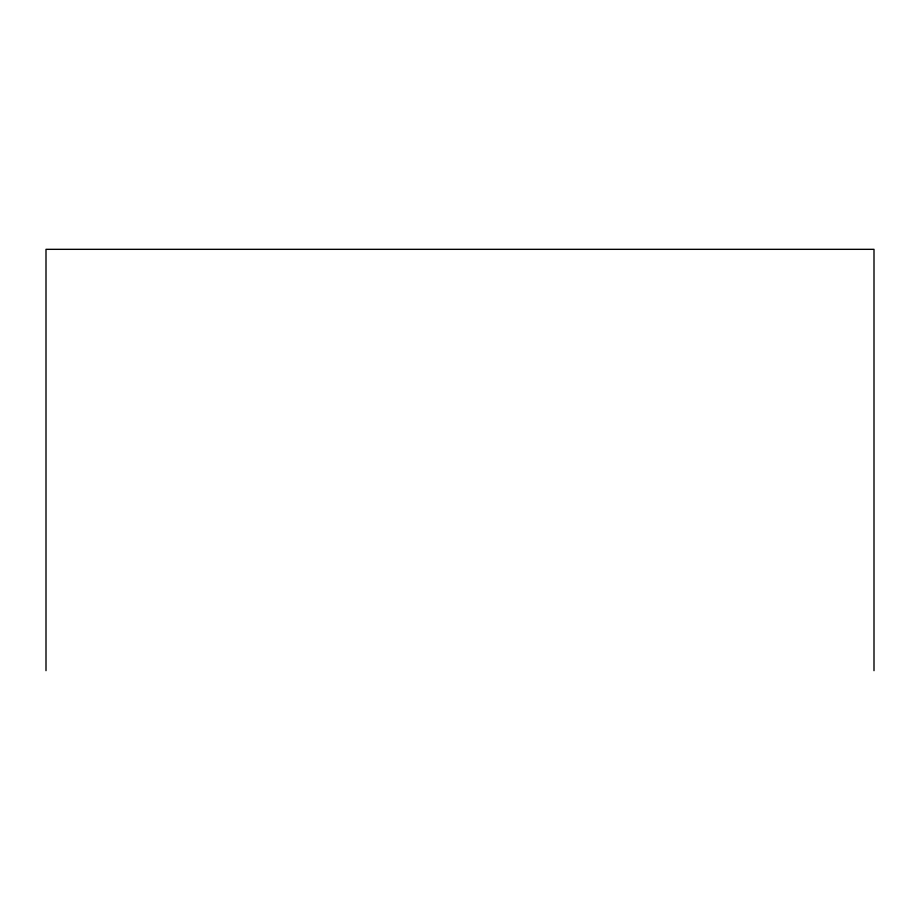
<?xml version="1.0" encoding="UTF-8"?>
<svg xmlns="http://www.w3.org/2000/svg" width="920" height="920" viewBox="0 0 920 920"><rect width="100%" height="100%" fill="white"/><g stroke="black" fill="none" stroke-linecap="round" stroke-linejoin="round"><path stroke-width="1.38" d="M874 670.668L874 249.331L46 249.331L46 670.668"/></g></svg>
